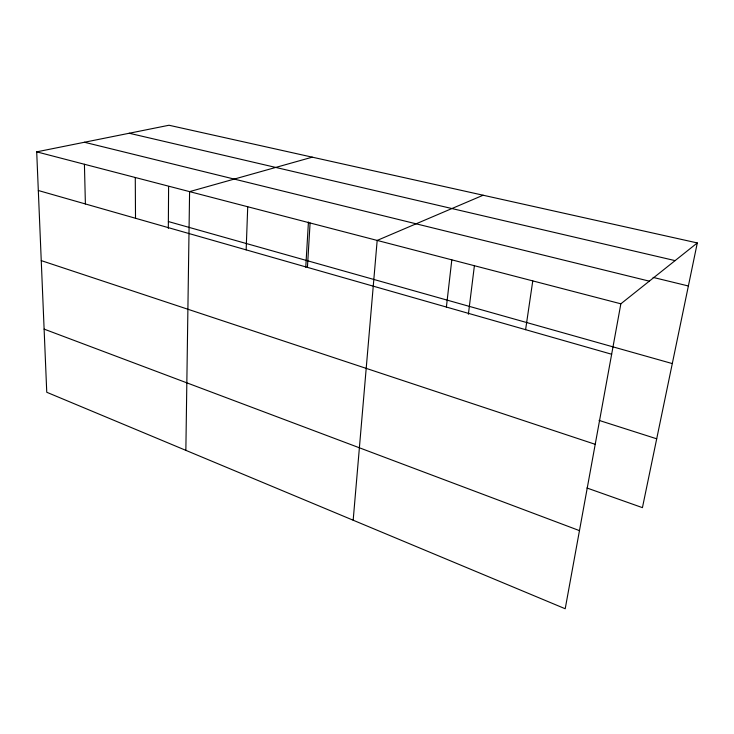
<?xml version="1.0" encoding="UTF-8"?>
<svg xmlns="http://www.w3.org/2000/svg" width="734" height="734" viewBox="0 0 734 734"><rect width="100%" height="100%" fill="white"/><g stroke="black" fill="none" stroke-linecap="round" stroke-linejoin="round"><path stroke-width="1.1" d="M168.325 228.338L168.6 186.5M185.858 450.346L189.592 191.629L312.28 157.168M246.156 249.872L247.725 206.749M305.757 267.249L308.436 222.017M307.427 267.369L310.087 222.971M353.173 520.213L377.175 240.422L483.128 195.226M446.391 307.051L451.814 259.836M468.384 314.262L474.43 265.46M525.599 329.676L532.765 280.902M697.3 242.936L620.854 303.812L565.208 608.752L46.756 392.268L36.7 151.855L169.003 125.248L697.3 242.936L642.433 507.644L586.916 487.982M129.239 133.249L675.096 260.616M653.113 277.397L688.373 285.985M84.447 142.258L649.306 281.159M36.7 151.855L620.854 303.812M168.37 221.549L672.298 363.578M38.315 190.51L611.651 354.247M599.054 420.389L656.701 438.804M41.251 260.616L595.219 444.318M44.113 329.116L579.465 530.627M84.419 164.269L85.392 203.96M135.276 177.5L135.515 218.273"/></g></svg>
